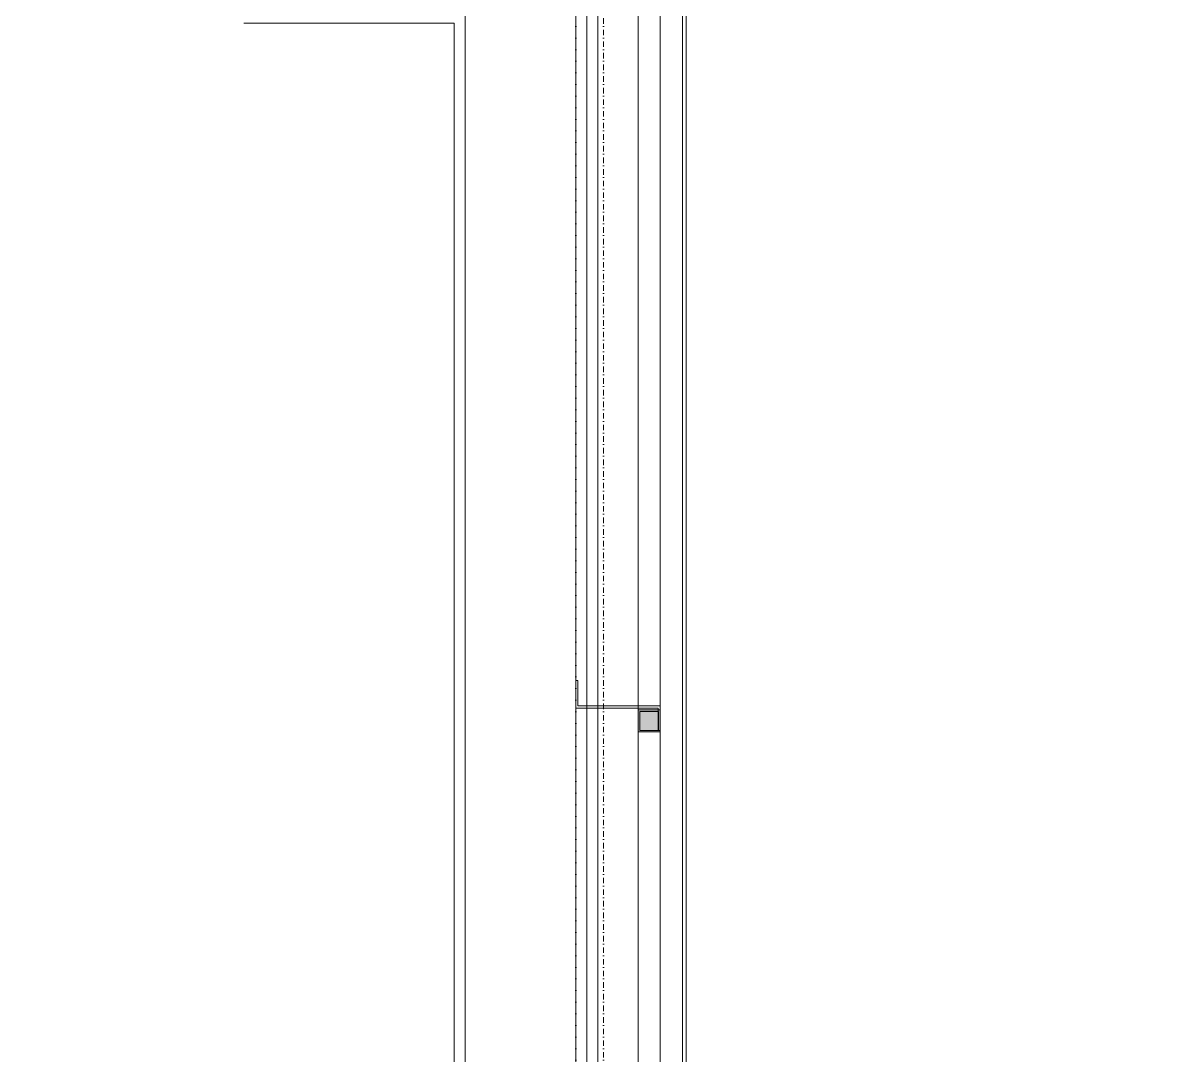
# Model space of a CAD drawing. Extents: x -2749 to 11890, y 0 to 8245.
# Drawn here: x 9755.1 to 9960.1, y 3537.3 to 3723.9 of the extents above; entities that cross this region are included whole.
import ezdxf

# ---------------------------------------------------------------- set-up
doc = ezdxf.new("R2010")
doc.units = 0
doc.header["$MEASUREMENT"] = 0
doc.linetypes.add('DASHDOT', pattern=[1, 0.5, -0.25, 0, -0.25])
doc.layers.get('0').update_dxf_attribs({"color": 9, "lineweight": 9})
for name, color, linetype, lineweight in [('00', 9, 'Continuous', 9), ('06D', 9, 'Continuous', 9), ('10', 9, 'Continuous', 9), ('14', 9, 'Continuous', 9), ('24', 9, 'DASHDOT', 9), ('33', 9, 'BATTING', 9)]:
    doc.layers.add(name, color=color, linetype=linetype, lineweight=lineweight)
doc.linetypes.add('BATTING', pattern='A,0.0001,-0.1,[134,ltypeshp.shx,S=0.1,R=0,X=-0.1,Y=0],-0.2,[134,ltypeshp.shx,S=0.1,R=180,X=0.1,Y=0],-0.1', length=0.4001)

# ---------------------------------------------------------------- blocks, each defined once
blk = doc.blocks.new('p-s-profil')
at = {"layer": '10'}
blk.add_lwpolyline([(9, 15.3), (4.6, 15.3), (4.6, 0.4), (0, 0.4), (0, 0), (5, 0), (5, 14.9), (9, 14.9), (9, 15.3)], dxfattribs=at)
blk.add_lwpolyline([(9, 15.3), (4.6, 15.3), (4.6, 0.4), (0, 0.4), (0, 0), (5, 0), (5, 14.9), (9, 14.9), (9, 15.3)], dxfattribs=at)
blk = doc.blocks.new('p-kutu_profil_40x40')
h = blk.add_hatch(color=256)
h.dxf.hatch_style = 1
h.paths.add_polyline_path([(0, 0), (4, 0), (4, 4), (0, 4)])
h = blk.add_hatch(color=255)
h.dxf.hatch_style = 1
h.paths.add_polyline_path([(0, 0), (4, 0), (4, 4), (0, 4)])
blk.add_lwpolyline([(0, 0), (4, 0), (4, 4), (0, 4)], close=True)
at = {"layer": '10'}
for points in [[(0, 4), (4, 4), (4, 0), (0, 0)], [(0, 4), (4, 4), (4, 0), (0, 0)], [(0, 0), (4, 0), (4, 4), (0, 4)], [(0.3, 3.7), (3.7, 3.7), (3.7, 0.3), (0.3, 0.3)], [(0.3, 3.7), (3.7, 3.7), (3.7, 0.3), (0.3, 0.3)]]:
    blk.add_lwpolyline(points, close=True, dxfattribs=at)

msp = doc.modelspace()

# ---------------------------------------------------------------- linework, layer by layer
at = {"layer": '00'}
msp.add_lwpolyline([(9835.06, 3725.87), (9855.06, 3725.87), (9855.06, 3299.87), (9835.06, 3299.87), (9835.06, 3725.87), (9835.06, 3725.87)], dxfattribs=at)
at = {"layer": '06D'}
for points in [[(9866.36, 3796.72), (9866.36, 3299.87)], [(9870.36, 3796.72), (9870.36, 3299.87)], [(9855.06, 3785.87), (9855.06, 3299.47)], [(9859.06, 3785.87), (9859.06, 3299.87)]]:
    msp.add_lwpolyline(points, dxfattribs=at)
at = {"layer": '10'}
for points in [[(9874.36, 3791.72), (9874.36, 3304.87)], [(9875.06, 3791.72), (9875.06, 3304.87)]]:
    msp.add_lwpolyline(points, dxfattribs=at)
at = {"layer": '14'}
msp.add_lwpolyline([(9833.06, 3370.37), (9833.06, 3723.87), (9795.06, 3723.87)], dxfattribs=at)
at = {"layer": '24', "ltscale": 2}
for points in [[(9755.06, 4008.37), (9755.06, 3968.37), (9855.06, 3968.37), (9855.06, 2535.87)], [(9960.06, 4008.37), (9960.06, 3968.37), (9860.06, 3968.37), (9860.06, 2535.87)]]:
    msp.add_lwpolyline(points, dxfattribs=at)
at = {"layer": '33', "ltscale": 0.2, "flags": 128}
msp.add_lwpolyline([(9857.06, 3299.87), (9857.06, 3787.87), (9795.06, 3787.87)], dxfattribs=at)

# ---------------------------------------------------------------- block references
at = {"rotation": 270}
msp.add_blockref('p-s-profil', (9855.06, 3605.02), dxfattribs=at)
at = {"extrusion": (0, 0, -1), "zscale": -1, "rotation": 90}
msp.add_blockref('p-kutu_profil_40x40', (-9866.36, 3595.72), dxfattribs=at)

doc.saveas('drawing.dxf')
